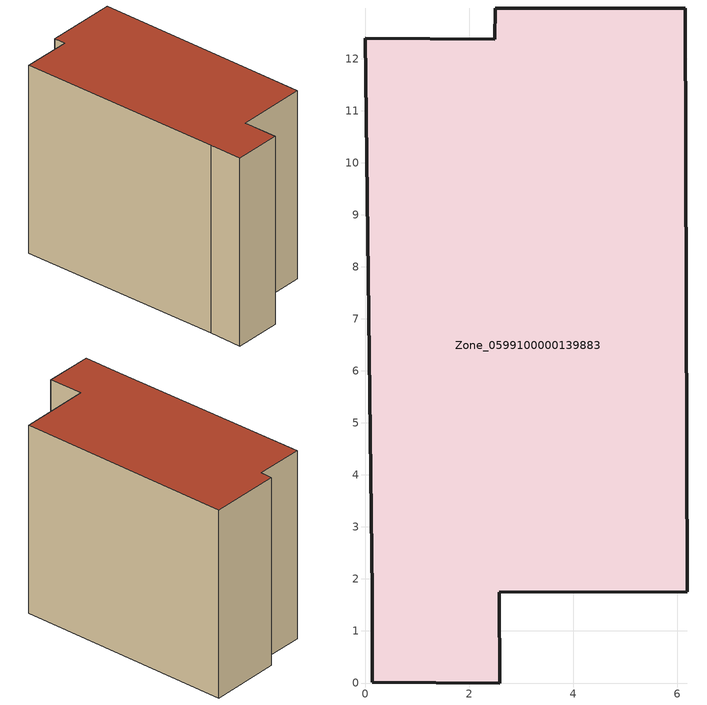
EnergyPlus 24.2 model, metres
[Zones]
Zone_0599100000139883
 floor ground (C_G): 0.14,0.01 0.14,1.74 0,12.4 2.49,12.38 2.5,12.98 6.16,12.97 6.2,1.75 2.58,1.75 2.59,0 z0
 wall outside (C_F): 0.14,1.74 0.14,0.01 2.59,0 2.58,1.75 6.2,1.75 6.16,12.97 2.5,12.98 2.49,12.38 0,12.4 0.14,1.74 z0:9.99
 roof outside (C_R): 2.58,1.75 6.2,1.75 6.16,12.97 2.5,12.98 2.49,12.38 0,12.4 0.14,1.74 0.14,0.01 2.59,0 z9.99
[BUILDING]
Pand.0599100000139883: North Axis=0; Terrain=City; Loads Convergence Tolerance Value=0.04; Temperature Convergence Tolerance Value=0.4; Solar Distribution=FullExterior; Maximum Number of Warmup Days=25; Minimum Number of Warmup Days=1
[Site:Location]
Rotterdam.The.Hague.AP_ZH_NLD Design_Conditions: Latitude=51.96; Longitude=4.45; Time Zone=1; Elevation=-4.5
[SITE:GROUNDTEMPERATURE:BUILDINGSURFACE]
18, 18, 18, 18, 18, 18, 18, 18, 18, 18, 18, 18
[MATERIAL] Thermal Absorptance=0.9; Solar Absorptance=0.7; Visible Absorptance=0.7
Name | Roughness | Thickness | Conductivity | Density | Specific Heat
G.TI.1946 | MediumSmooth | 0.15 | 1 | 540 | 1210
F.TI.1946 | Rough | 0.3 | 0.857143 | 1920 | 840
R.TI.1946 | MediumRough | 0.2 | 0.1 | 1500 | 1000
[CONSTRUCTION]
C_G: G.TI.1946
C_F: F.TI.1946
C_R: R.TI.1946
[ZONE]
Zone_0599100000139883: Type=1; Multiplier=1; Ceiling Height=Autocalculate; Volume=Autocalculate; Floor Area=autocalculate; Part of Total Floor Area=Yes
[ZONEINFILTRATION:DESIGNFLOWRATE]
Infil_Zone_0599100000139883: Zone or ZoneList or Space or SpaceList=Zone_0599100000139883; Schedule=AlwaysOn; Design Flow Rate Calculation Method=Flow/Area; Flow Rate per Floor Area=0.003; Constant Term Coefficient=1; Temperature Term Coefficient=0; Velocity Term Coefficient=0; Velocity Squared Term Coefficient=0
[HVACTEMPLATE:ZONE:IDEALLOADSAIRSYSTEM]
Zone_0599100000139883: Maximum Heating Supply Air Temperature=50; Minimum Cooling Supply Air Temperature=13; Maximum Heating Supply Air Humidity Ratio=0.0156; Minimum Cooling Supply Air Humidity Ratio=0.0077; Heating Limit=NoLimit; Cooling Limit=NoLimit; Dehumidification Control Type=ConstantSensibleHeatRatio; Cooling Sensible Heat Ratio=0.7; Dehumidification Setpoint=60; Humidification Control Type=None; Humidification Setpoint=30; Outdoor Air Method=None; Outdoor Air Flow Rate per Person=0.00944; Outdoor Air Flow Rate per Zone Floor Area=0; Outdoor Air Flow Rate per Zone=0; Demand Controlled Ventilation Type=None; Outdoor Air Economizer Type=NoEconomizer; Heat Recovery Type=None; Sensible Heat Recovery Effectiveness=0.7; Latent Heat Recovery Effectiveness=0.65
[ZONECONTROL:THERMOSTAT]
ThermostatControl_Zone_0599100000139883: Zone or ZoneList=Zone_0599100000139883; Control Type Schedule=DualSetpointControlType; Control 1=Thermostat_Zone_0599100000139883; Temperature Difference Between Cutout And Setpoint=0
[THERMOSTATSETPOINT:DUALSETPOINT]
Thermostat_Zone_0599100000139883: Heating Setpoint Temperature Schedule=HeatingSetpoint_Zone_0599100000139883; Cooling Setpoint Temperature Schedule=CoolingSetpoint_Zone_0599100000139883
[SCHEDULE:COMPACT]
HeatingSetpoint_Zone_0599100000139883: Through: 12/31, For: AllDays, Until: 24:00, 21
CoolingSetpoint_Zone_0599100000139883: Through: 12/31, For: AllDays, Until: 24:00, 24
DualSetpointControlType: Through: 12/31, For: AllDays, Until: 24:00, 4
AlwaysOn: Through: 12/31, For: AllDays, Until: 24:00, 1
